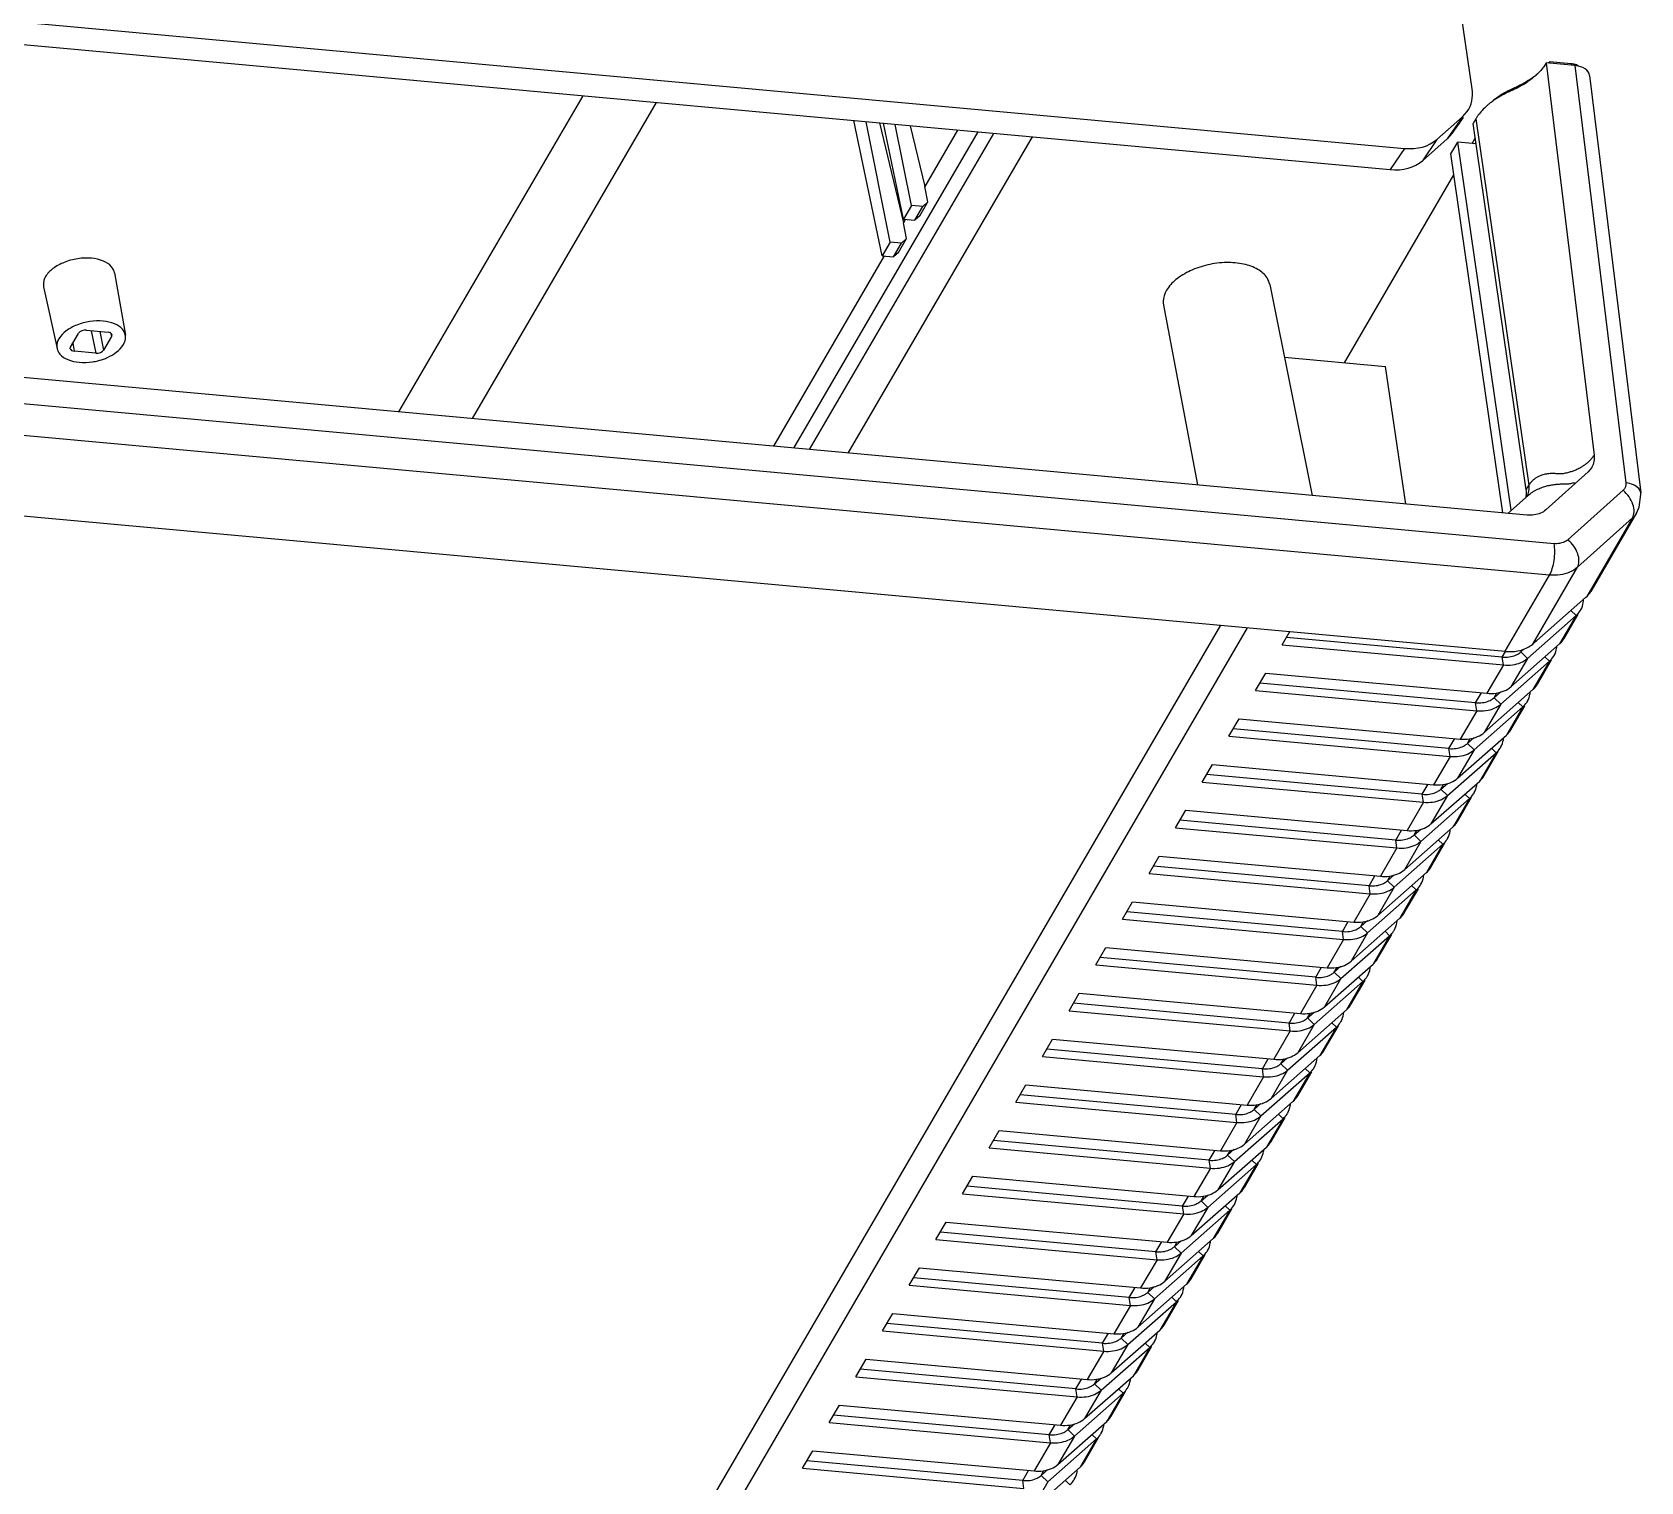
# Model space of a CAD drawing. Header units: millimetres. Extents: x 10368 to 13229, y -13270 to -11269.
# Drawn here: x 12845 to 12949, y -12799.6 to -12705.9 of the extents above; entities that cross this region are included whole.
import ezdxf

# ---------------------------------------------------------------- set-up
doc = ezdxf.new("R2010")
doc.units = ezdxf.units.MM

# ---------------------------------------------------------------- blocks, each defined once
blk = doc.blocks.new('u59')
at = {"color": 7, "linetype": 'Continuous'}
for p, q in [((-277.953, 620.019), (-359.397, 480.206)), ((-276.489, 619.38), (-357.654, 480.047)), ((-345.414, 537.235), (-348.563, 534.463)), ((-346.48, 535.405), (-345.414, 537.235)), ((-347.907, 535.59), (-347.608, 535.304)), ((-330.63, 534.524), (-344.929, 535.832)), ((-344.929, 535.832), (-344.853, 535.319)), ((-346.48, 535.405), (-349.63, 532.633)), ((-346.651, 532.875), (-345.585, 534.705)), ((-346.48, 535.405), (-346.046, 534.991)), ((-346.046, 534.991), (-346.479, 534.611)), ((-346.046, 534.991), (-346.228, 534.68)), ((-331.286, 533.398), (-345.585, 534.705)), ((-344.853, 535.319), (-345.23, 534.673)), ((-344.853, 535.319), (-330.909, 534.045)), ((-347.136, 534.278), (-350.286, 531.506)), ((-348.852, 534.113), (-349.763, 532.55)), ((-349.63, 532.633), (-348.563, 534.463)), ((-348.203, 532.448), (-347.136, 534.278)), ((-330.63, 534.524), (-331.286, 533.398)), ((-348.203, 532.448), (-351.352, 529.676)), ((-349.63, 532.633), (-349.33, 532.347)), ((-348.203, 532.448), (-347.769, 532.034)), ((-332.352, 531.568), (-346.651, 532.875)), ((-346.651, 532.875), (-346.575, 532.363)), ((-351.352, 529.676), (-350.286, 531.506)), ((-348.373, 529.918), (-347.307, 531.748)), ((-347.769, 532.034), (-348.201, 531.654)), ((-347.769, 532.034), (-347.95, 531.723)), ((-333.008, 530.441), (-347.307, 531.748)), ((-346.575, 532.363), (-346.952, 531.716)), ((-346.575, 532.363), (-332.632, 531.088)), ((-332.352, 531.568), (-333.008, 530.441)), ((-348.859, 531.322), (-352.008, 528.55)), ((-350.574, 531.157), (-351.485, 529.593)), ((-349.925, 529.491), (-348.859, 531.322)), ((-349.925, 529.491), (-353.074, 526.72)), ((-351.352, 529.676), (-351.053, 529.391)), ((-349.925, 529.491), (-349.491, 529.078)), ((-348.298, 529.406), (-348.674, 528.759)), ((-334.074, 528.611), (-348.373, 529.918)), ((-348.373, 529.918), (-348.298, 529.406)), ((-348.298, 529.406), (-334.354, 528.131)), ((-350.581, 528.365), (-353.73, 525.593)), ((-353.074, 526.72), (-352.008, 528.55)), ((-351.647, 526.535), (-350.581, 528.365)), ((-350.096, 526.962), (-349.03, 528.792)), ((-349.491, 529.078), (-349.924, 528.697)), ((-349.491, 529.078), (-349.673, 528.766)), ((-334.731, 527.484), (-349.03, 528.792)), ((-334.074, 528.611), (-334.731, 527.484)), ((-352.297, 528.2), (-353.208, 526.636)), ((-351.647, 526.535), (-354.797, 523.763)), ((-353.074, 526.72), (-352.775, 526.434)), ((-351.647, 526.535), (-351.214, 526.121)), ((-350.02, 526.449), (-350.397, 525.803)), ((-335.797, 525.654), (-350.096, 526.962)), ((-350.096, 526.962), (-350.02, 526.449)), ((-350.02, 526.449), (-336.076, 525.174)), ((-352.303, 525.408), (-355.453, 522.636)), ((-354.019, 525.243), (-354.93, 523.68)), ((-354.797, 523.763), (-353.73, 525.593)), ((-353.37, 523.578), (-352.303, 525.408)), ((-351.818, 524.005), (-350.752, 525.835)), ((-351.214, 526.121), (-351.646, 525.74)), ((-351.214, 526.121), (-351.395, 525.809)), ((-336.453, 524.528), (-350.752, 525.835)), ((-335.797, 525.654), (-336.453, 524.528)), ((-353.37, 523.578), (-356.519, 520.806)), ((-354.797, 523.763), (-354.497, 523.477)), ((-353.37, 523.578), (-352.936, 523.164)), ((-352.936, 523.164), (-353.368, 522.784)), ((-352.936, 523.164), (-353.117, 522.853)), ((-351.742, 523.493), (-352.119, 522.846)), ((-337.519, 522.698), (-351.818, 524.005)), ((-351.818, 524.005), (-351.742, 523.493)), ((-351.742, 523.493), (-337.799, 522.218)), ((-354.026, 522.452), (-357.175, 519.68)), ((-355.741, 522.287), (-356.652, 520.723)), ((-356.519, 520.806), (-355.453, 522.636)), ((-355.092, 520.621), (-354.026, 522.452)), ((-353.54, 521.048), (-352.474, 522.878)), ((-338.175, 521.571), (-352.474, 522.878)), ((-337.519, 522.698), (-338.175, 521.571)), ((-339.241, 519.741), (-353.54, 521.048)), ((-353.54, 521.048), (-353.465, 520.536)), ((-355.092, 520.621), (-358.241, 517.849)), ((-356.519, 520.806), (-356.22, 520.521)), ((-355.092, 520.621), (-354.658, 520.208)), ((-354.658, 520.208), (-355.091, 519.827)), ((-354.658, 520.208), (-354.84, 519.896)), ((-353.465, 520.536), (-353.841, 519.889)), ((-353.465, 520.536), (-339.521, 519.261)), ((-355.748, 519.495), (-358.897, 516.723)), ((-357.464, 519.33), (-358.375, 517.766)), ((-358.241, 517.849), (-357.175, 519.68)), ((-356.814, 517.665), (-355.748, 519.495)), ((-355.263, 518.091), (-354.197, 519.922)), ((-339.898, 518.614), (-354.197, 519.922)), ((-339.241, 519.741), (-339.898, 518.614)), ((-340.964, 516.784), (-355.263, 518.091)), ((-355.263, 518.091), (-355.187, 517.579)), ((-356.814, 517.665), (-359.964, 514.893)), ((-358.241, 517.849), (-357.942, 517.564)), ((-356.985, 515.135), (-355.919, 516.965)), ((-356.814, 517.665), (-356.381, 517.251)), ((-356.381, 517.251), (-356.813, 516.87)), ((-356.381, 517.251), (-356.562, 516.939)), ((-341.62, 515.658), (-355.919, 516.965)), ((-355.187, 517.579), (-355.564, 516.932)), ((-355.187, 517.579), (-341.243, 516.304)), ((-357.47, 516.538), (-360.62, 513.766)), ((-359.186, 516.373), (-360.097, 514.809)), ((-359.964, 514.893), (-358.897, 516.723)), ((-358.537, 514.708), (-357.47, 516.538)), ((-340.964, 516.784), (-341.62, 515.658)), ((-359.964, 514.893), (-359.664, 514.607)), ((-342.686, 513.827), (-356.985, 515.135)), ((-356.985, 515.135), (-356.909, 514.623)), ((-358.537, 514.708), (-361.686, 511.936)), ((-361.686, 511.936), (-360.62, 513.766)), ((-358.707, 512.178), (-357.641, 514.008)), ((-358.537, 514.708), (-358.103, 514.294)), ((-358.103, 514.294), (-358.535, 513.914)), ((-358.103, 514.294), (-358.284, 513.983)), ((-343.342, 512.701), (-357.641, 514.008)), ((-356.909, 514.623), (-357.286, 513.976)), ((-356.909, 514.623), (-342.966, 513.348)), ((-342.686, 513.827), (-343.342, 512.701)), ((-359.193, 513.582), (-362.342, 510.81)), ((-360.908, 513.417), (-361.819, 511.853)), ((-360.259, 511.751), (-359.193, 513.582)), ((-360.259, 511.751), (-363.408, 508.979)), ((-361.686, 511.936), (-361.387, 511.651)), ((-360.259, 511.751), (-359.825, 511.338)), ((-358.632, 511.666), (-359.008, 511.019)), ((-344.408, 510.871), (-358.707, 512.178)), ((-358.707, 512.178), (-358.632, 511.666)), ((-358.632, 511.666), (-344.688, 510.391)), ((-360.915, 510.625), (-364.064, 507.853)), ((-363.408, 508.979), (-362.342, 510.81)), ((-361.981, 508.795), (-360.915, 510.625)), ((-360.43, 509.221), (-359.364, 511.052)), ((-359.825, 511.338), (-360.258, 510.957)), ((-359.825, 511.338), (-360.007, 511.026)), ((-345.065, 509.744), (-359.364, 511.052)), ((-344.408, 510.871), (-345.065, 509.744)), ((-362.631, 510.46), (-363.542, 508.896)), ((-361.981, 508.795), (-365.131, 506.023)), ((-363.408, 508.979), (-363.109, 508.694)), ((-361.981, 508.795), (-361.548, 508.381)), ((-360.354, 508.709), (-360.731, 508.062)), ((-346.131, 507.914), (-360.43, 509.221)), ((-360.43, 509.221), (-360.354, 508.709)), ((-360.354, 508.709), (-346.41, 507.434)), ((-362.638, 507.668), (-365.787, 504.896)), ((-364.353, 507.503), (-365.264, 505.939)), ((-365.131, 506.023), (-364.064, 507.853)), ((-363.704, 505.838), (-362.638, 507.668)), ((-362.152, 506.265), (-361.086, 508.095)), ((-361.548, 508.381), (-361.98, 508)), ((-361.548, 508.381), (-361.729, 508.069)), ((-346.787, 506.788), (-361.086, 508.095)), ((-346.131, 507.914), (-346.787, 506.788)), ((-363.704, 505.838), (-366.853, 503.066)), ((-365.131, 506.023), (-364.831, 505.737)), ((-363.704, 505.838), (-363.27, 505.424)), ((-363.27, 505.424), (-363.702, 505.044)), ((-363.27, 505.424), (-363.451, 505.113)), ((-362.076, 505.752), (-362.453, 505.106)), ((-347.853, 504.957), (-362.152, 506.265)), ((-362.152, 506.265), (-362.076, 505.752)), ((-362.076, 505.752), (-348.133, 504.478)), ((-364.36, 504.711), (-367.509, 501.939)), ((-366.076, 504.546), (-366.986, 502.983)), ((-366.853, 503.066), (-365.787, 504.896)), ((-365.426, 502.881), (-364.36, 504.711)), ((-363.874, 503.308), (-362.808, 505.138)), ((-348.509, 503.831), (-362.808, 505.138)), ((-347.853, 504.957), (-348.509, 503.831)), ((-365.426, 502.881), (-368.575, 500.109)), ((-366.853, 503.066), (-366.554, 502.78)), ((-365.426, 502.881), (-364.992, 502.467)), ((-364.992, 502.467), (-365.425, 502.087)), ((-364.992, 502.467), (-365.174, 502.156)), ((-363.799, 502.796), (-364.176, 502.149)), ((-349.576, 502.001), (-363.874, 503.308)), ((-363.874, 503.308), (-363.799, 502.796)), ((-363.799, 502.796), (-349.855, 501.521)), ((-366.082, 501.755), (-369.231, 498.983)), ((-367.798, 501.59), (-368.709, 500.026)), ((-368.575, 500.109), (-367.509, 501.939)), ((-367.148, 499.925), (-366.082, 501.755)), ((-365.597, 500.351), (-364.531, 502.181)), ((-350.232, 500.874), (-364.531, 502.181)), ((-349.576, 502.001), (-350.232, 500.874)), ((-351.298, 499.044), (-365.597, 500.351)), ((-365.597, 500.351), (-365.521, 499.839)), ((-367.148, 499.925), (-370.298, 497.153)), ((-368.575, 500.109), (-368.276, 499.824)), ((-367.319, 497.395), (-366.253, 499.225)), ((-367.148, 499.925), (-366.715, 499.511)), ((-366.715, 499.511), (-367.147, 499.13)), ((-366.715, 499.511), (-366.896, 499.199)), ((-351.954, 497.917), (-366.253, 499.225)), ((-365.521, 499.839), (-365.898, 499.192)), ((-365.521, 499.839), (-351.577, 498.564)), ((-367.805, 498.798), (-370.954, 496.026)), ((-369.52, 498.633), (-370.431, 497.069)), ((-370.298, 497.153), (-369.231, 498.983)), ((-368.871, 496.968), (-367.805, 498.798)), ((-351.298, 499.044), (-351.954, 497.917)), ((-370.298, 497.153), (-369.998, 496.867)), ((-353.02, 496.087), (-367.319, 497.395)), ((-367.319, 497.395), (-367.243, 496.882)), ((-368.871, 496.968), (-372.02, 494.196)), ((-369.042, 494.438), (-367.975, 496.268)), ((-368.871, 496.968), (-368.437, 496.554)), ((-368.437, 496.554), (-368.869, 496.173)), ((-368.437, 496.554), (-368.618, 496.242)), ((-353.676, 494.961), (-367.975, 496.268)), ((-367.243, 496.882), (-367.62, 496.236)), ((-367.243, 496.882), (-353.3, 495.607)), ((-353.02, 496.087), (-353.676, 494.961)), ((-369.527, 495.841), (-372.676, 493.069)), ((-371.243, 495.676), (-372.153, 494.113)), ((-372.02, 494.196), (-370.954, 496.026)), ((-370.593, 494.011), (-369.527, 495.841)), ((-370.593, 494.011), (-373.742, 491.239)), ((-372.02, 494.196), (-371.721, 493.91)), ((-370.593, 494.011), (-370.159, 493.597)), ((-354.743, 493.131), (-369.042, 494.438)), ((-369.042, 494.438), (-368.966, 493.926)), ((-373.742, 491.239), (-372.676, 493.069)), ((-370.764, 491.481), (-369.698, 493.311)), ((-370.159, 493.597), (-370.592, 493.217)), ((-370.159, 493.597), (-370.341, 493.286)), ((-355.399, 492.004), (-369.698, 493.311)), ((-368.966, 493.926), (-369.343, 493.279)), ((-368.966, 493.926), (-355.022, 492.651)), ((-354.743, 493.131), (-355.399, 492.004)), ((-371.249, 492.885), (-374.398, 490.113)), ((-372.965, 492.72), (-373.876, 491.156)), ((-372.315, 491.054), (-371.249, 492.885)), ((-372.315, 491.054), (-375.465, 488.282)), ((-373.742, 491.239), (-373.443, 490.954)), ((-372.315, 491.054), (-371.882, 490.641)), ((-370.688, 490.969), (-371.065, 490.322)), ((-356.465, 490.174), (-370.764, 491.481)), ((-370.764, 491.481), (-370.688, 490.969)), ((-370.688, 490.969), (-356.744, 489.694)), ((-372.972, 489.928), (-376.121, 487.156)), ((-375.465, 488.282), (-374.398, 490.113)), ((-374.038, 488.098), (-372.972, 489.928)), ((-372.486, 488.524), (-371.42, 490.355)), ((-371.882, 490.641), (-372.314, 490.26)), ((-371.882, 490.641), (-372.063, 490.329)), ((-357.121, 489.047), (-371.42, 490.355)), ((-356.465, 490.174), (-357.121, 489.047)), ((-374.687, 489.763), (-375.598, 488.199)), ((-374.038, 488.098), (-377.187, 485.326)), ((-375.465, 488.282), (-375.165, 487.997)), ((-374.038, 488.098), (-373.604, 487.684)), ((-372.41, 488.012), (-372.787, 487.365)), ((-358.187, 487.217), (-372.486, 488.524)), ((-372.486, 488.524), (-372.41, 488.012)), ((-372.41, 488.012), (-358.467, 486.737)), ((-374.694, 486.971), (-377.843, 484.199)), ((-376.41, 486.806), (-377.321, 485.242)), ((-377.187, 485.326), (-376.121, 487.156)), ((-375.76, 485.141), (-374.694, 486.971)), ((-374.209, 485.568), (-373.142, 487.398)), ((-373.604, 487.684), (-374.036, 487.303)), ((-373.604, 487.684), (-373.785, 487.372)), ((-358.843, 486.091), (-373.142, 487.398)), ((-358.187, 487.217), (-358.843, 486.091)), ((-375.76, 485.141), (-378.909, 482.369)), ((-377.187, 485.326), (-376.888, 485.04)), ((-375.76, 485.141), (-375.326, 484.727)), ((-375.326, 484.727), (-375.759, 484.347)), ((-375.326, 484.727), (-375.508, 484.416)), ((-374.133, 485.056), (-374.51, 484.409)), ((-359.91, 484.26), (-374.209, 485.568)), ((-374.209, 485.568), (-374.133, 485.056)), ((-374.133, 485.056), (-360.189, 483.781)), ((-376.416, 484.015), (-379.566, 481.243)), ((-378.132, 483.85), (-379.043, 482.286)), ((-378.909, 482.369), (-377.843, 484.199)), ((-377.482, 482.184), (-376.416, 484.015)), ((-375.931, 482.611), (-374.865, 484.441)), ((-360.566, 483.134), (-374.865, 484.441)), ((-359.91, 484.26), (-360.566, 483.134)), ((-361.632, 481.304), (-375.931, 482.611)), ((-375.931, 482.611), (-375.855, 482.099)), ((-377.482, 482.184), (-380.632, 479.412)), ((-376.046, 481.728), (-378.915, 476.802)), ((-378.909, 482.369), (-378.61, 482.084)), ((-377.482, 482.184), (-377.049, 481.771)), ((-377.049, 481.771), (-377.274, 481.572)), ((-377.049, 481.771), (-377.131, 481.63)), ((-375.855, 482.099), (-376.065, 481.739)), ((-123.833, 458.669), (-376.046, 481.728)), ((-375.855, 482.099), (-361.911, 480.824)), ((-378.092, 481.023), (-381.241, 478.251)), ((-379.854, 480.893), (-380.765, 479.329)), ((-377.824, 481.257), (-380.712, 476.299)), ((-380.632, 479.412), (-379.566, 481.243)), ((-378.01, 481.095), (-378.092, 481.023)), ((-361.632, 481.304), (-362.126, 480.456)), ((-380.632, 479.412), (-380.291, 479.087)), ((-384.544, 472.782), (-381.588, 477.856)), ((-384.275, 473.109), (-381.321, 478.18)), ((-381.241, 478.251), (-381.321, 478.18)), ((-384.275, 473.109), (-380.712, 476.299)), ((-378.915, 476.802), (-126.702, 453.743)), ((-383.672, 471.318), (-380.109, 474.509)), ((-126.994, 451.706), (-379.207, 474.766)), ((-384.54, 472.788), (-384.712, 472.412)), ((-381.415, 470.124), (-378.671, 472.581)), ((-377.556, 471.627), (-376.215, 472.809)), ((-377.468, 472.924), (-128.15, 450.129)), ((-376.438, 472.612), (-372.983, 448.812)), ((-375.903, 472.781), (-372.535, 449.581)), ((-369.617, 472.206), (-368.301, 463.316)), ((-381.502, 444.504), (-384.804, 471.487)), ((-377.407, 471.284), (-377.58, 470.988)), ((-377.407, 471.284), (-373.971, 447.615)), ((-360.827, 458.015), (-363.576, 471.654)), ((-380.542, 443.869), (-383.842, 470.836)), ((-381.625, 469.875), (-381.415, 470.124)), ((-374.143, 447.319), (-377.58, 470.988)), ((-353.957, 459.354), (-356.144, 470.974)), ((-378.691, 443.7), (-381.794, 469.05)), ((-333.581, 468.911), (-345.484, 448.478)), ((-331.082, 468.683), (-342.984, 448.25)), ((-330.065, 468.59), (-341.968, 448.157)), ((-335.903, 456.171), (-328.739, 468.469)), ((-321.166, 446.255), (-309.264, 466.688)), ((-316.409, 445.82), (-304.506, 466.253)), ((-365.653, 463.074), (-372.73, 450.925)), ((-361.776, 462.719), (-368.301, 463.316)), ((-285.955, 461.369), (-285.438, 462.256)), ((-285.192, 461.05), (-285.438, 462.256)), ((-284.93, 462.459), (-283.542, 462.332)), ((-284.634, 461.009), (-284.93, 462.459)), ((-283.309, 462.062), (-283.826, 461.175)), ((-283.456, 461.811), (-283.542, 462.332)), ((-283.286, 462.169), (-283.309, 462.062)), ((-281.56, 458.169), (-282.427, 462.162)), ((-286.148, 457.275), (-286.844, 461.301)), ((-285.977, 461.255), (-285.955, 461.369)), ((-285.911, 461.175), (-285.955, 461.369)), ((-284.334, 460.972), (-285.723, 461.099)), ((-336.819, 455.942), (-337.338, 455.051)), ((-336.509, 456.227), (-337.026, 455.34)), ((-336.819, 455.942), (-336.509, 456.227)), ((-335.769, 456.159), (-336.509, 456.227)), ((-336.285, 455.272), (-335.769, 456.159)), ((-335.769, 456.159), (-333.935, 447.423)), ((-337.026, 455.34), (-337.338, 455.051)), ((-337.338, 455.051), (-337.143, 454.042)), ((-337.026, 455.34), (-336.285, 455.272)), ((-336.285, 455.272), (-334.732, 447.495)), ((-338.197, 453.577), (-338.716, 452.686)), ((-337.887, 453.861), (-338.404, 452.974)), ((-338.197, 453.577), (-337.887, 453.861)), ((-337.147, 453.794), (-337.887, 453.861)), ((-337.663, 452.907), (-337.147, 453.794)), ((-337.281, 453.806), (-337.143, 454.042)), ((-337.147, 453.794), (-335.846, 447.597)), ((-335.598, 447.575), (-337.143, 454.042)), ((-338.404, 452.974), (-338.716, 452.686)), ((-338.716, 452.686), (-338.521, 451.677)), ((-338.404, 452.974), (-337.663, 452.907)), ((-337.663, 452.907), (-336.617, 447.668)), ((-340.642, 448.036), (-338.521, 451.677)), ((-337.584, 447.756), (-338.521, 451.677)), ((-369.534, 449.223), (-368.604, 450.592)), ((-120.978, 427.952), (-368.604, 450.592)), ((-372.535, 449.581), (-372.983, 448.812)), ((-370.69, 450.019), (-372.297, 448.604)), ((-371.62, 448.65), (-370.69, 450.019)), ((-374.161, 448.92), (-372.983, 448.812)), ((-373.912, 448.897), (-374.104, 448.567)), ((-373.332, 447.215), (-372.604, 448.261)), ((-371.62, 448.65), (-373.286, 447.183)), ((-373.286, 447.183), (-372.297, 448.604)), ((-372.605, 448.259), (-372.297, 448.604)), ((-121.811, 426.575), (-369.534, 449.223)), ((-374.143, 447.319), (-373.971, 447.615)), ((-373.286, 447.183), (-373.595, 446.838)), ((-373.911, 445.372), (-370.335, 420.745)), ((-380.542, 443.869), (-378.691, 443.7)), ((-380.319, 443.753), (-380.341, 443.851)), ((-380.319, 443.753), (-378.91, 443.624)), ((-378.916, 443.662), (-378.926, 443.722)), ((-378.91, 443.624), (-378.916, 443.662))]:
    blk.add_line(p, q, dxfattribs=at)
blk.add_lwpolyline([(-384.712, 472.412), (-384.815, 471.596), (-384.804, 471.488)], dxfattribs=at)
for centre, radius, start, end in [((-346.961, 534.514), 1.432, 131.33148, 147.09618), ((-346.855, 534.504), 1.535, 170.62703, 175.11904), ((-347.01, 534.547), 1.374, 147.16522, 149.7243), ((-347.654, 533.414), 1.387, 144.23487, 149.7112), ((-347.614, 533.384), 1.437, 131.3482, 144.21601), ((-348.684, 531.558), 1.432, 131.33148, 147.09618), ((-349.336, 530.427), 1.437, 131.3482, 144.21601), ((-348.577, 531.547), 1.535, 170.62703, 175.11904), ((-348.732, 531.591), 1.374, 147.16522, 149.7243), ((-349.377, 530.457), 1.387, 144.23487, 149.7112), ((-350.454, 528.634), 1.374, 147.16522, 149.7243), ((-350.406, 528.601), 1.432, 131.33148, 147.09618), ((-351.099, 527.501), 1.387, 144.23487, 149.7112), ((-351.058, 527.471), 1.437, 131.3482, 144.21601), ((-350.3, 528.591), 1.535, 170.62703, 175.11904), ((-352.177, 525.677), 1.374, 147.16522, 149.7243), ((-352.128, 525.644), 1.432, 131.33148, 147.09618), ((-352.821, 524.544), 1.387, 144.23487, 149.7112), ((-352.781, 524.514), 1.437, 131.3482, 144.21601), ((-352.022, 525.634), 1.535, 170.62703, 175.11904), ((-353.899, 522.721), 1.374, 147.16522, 149.7243), ((-353.851, 522.687), 1.432, 131.33148, 147.09618), ((-354.544, 521.587), 1.387, 144.23487, 149.7112), ((-354.503, 521.557), 1.437, 131.3482, 144.21601), ((-353.744, 522.677), 1.535, 170.62703, 175.11904), ((-355.467, 519.721), 1.535, 170.62703, 175.11904), ((-355.621, 519.764), 1.374, 147.16522, 149.7243), ((-355.573, 519.731), 1.432, 131.33148, 147.09618), ((-356.266, 518.63), 1.387, 144.23487, 149.7112), ((-356.225, 518.601), 1.437, 131.3482, 144.21601), ((-357.189, 516.764), 1.535, 170.62703, 175.11904), ((-357.344, 516.807), 1.374, 147.16522, 149.7243), ((-357.295, 516.774), 1.432, 131.33148, 147.09618), ((-357.989, 515.674), 1.387, 144.23487, 149.7112), ((-357.948, 515.644), 1.437, 131.3482, 144.21601), ((-359.018, 513.817), 1.432, 131.33148, 147.09618), ((-359.67, 512.687), 1.437, 131.3482, 144.21601), ((-358.911, 513.807), 1.535, 170.62703, 175.11904), ((-359.066, 513.851), 1.374, 147.16522, 149.7243), ((-359.711, 512.717), 1.387, 144.23487, 149.7112), ((-360.74, 510.861), 1.432, 131.33148, 147.09618), ((-361.392, 509.73), 1.437, 131.3482, 144.21601), ((-360.634, 510.851), 1.535, 170.62703, 175.11904), ((-360.788, 510.894), 1.374, 147.16522, 149.7243), ((-361.433, 509.76), 1.387, 144.23487, 149.7112), ((-362.511, 507.937), 1.374, 147.16522, 149.7243), ((-362.462, 507.904), 1.432, 131.33148, 147.09618), ((-363.156, 506.804), 1.387, 144.23487, 149.7112), ((-363.115, 506.774), 1.437, 131.3482, 144.21601), ((-362.356, 507.894), 1.535, 170.62703, 175.11904), ((-364.233, 504.98), 1.374, 147.16522, 149.7243), ((-364.185, 504.947), 1.432, 131.33148, 147.09618), ((-364.878, 503.847), 1.387, 144.23487, 149.7112), ((-364.837, 503.817), 1.437, 131.3482, 144.21601), ((-364.078, 504.937), 1.535, 170.62703, 175.11904), ((-365.955, 502.024), 1.374, 147.16522, 149.7243), ((-365.907, 501.991), 1.432, 131.33148, 147.09618), ((-366.6, 500.89), 1.387, 144.23487, 149.7112), ((-366.559, 500.86), 1.437, 131.3482, 144.21601), ((-365.801, 501.98), 1.535, 170.62703, 175.11904), ((-367.523, 499.024), 1.535, 170.62703, 175.11904), ((-367.678, 499.067), 1.374, 147.16522, 149.7243), ((-367.629, 499.034), 1.432, 131.33148, 147.09618), ((-368.323, 497.934), 1.387, 144.23487, 149.7112), ((-368.282, 497.904), 1.437, 131.3482, 144.21601), ((-369.352, 496.077), 1.432, 131.33148, 147.09618), ((-369.246, 496.067), 1.535, 170.62703, 175.11904), ((-369.4, 496.11), 1.374, 147.16522, 149.7243), ((-370.045, 494.977), 1.387, 144.23487, 149.7112), ((-370.004, 494.947), 1.437, 131.3482, 144.21601), ((-371.074, 493.12), 1.432, 131.33148, 147.09618), ((-371.727, 491.99), 1.437, 131.3482, 144.21601), ((-370.968, 493.11), 1.535, 170.62703, 175.11904), ((-371.122, 493.154), 1.374, 147.16522, 149.7243), ((-371.767, 492.02), 1.387, 144.23487, 149.7112), ((-372.845, 490.197), 1.374, 147.16522, 149.7243), ((-372.796, 490.164), 1.432, 131.33148, 147.09618), ((-373.49, 489.063), 1.387, 144.23487, 149.7112), ((-373.449, 489.034), 1.437, 131.3482, 144.21601), ((-372.69, 490.154), 1.535, 170.62703, 175.11904), ((-374.567, 487.24), 1.374, 147.16522, 149.7243), ((-374.519, 487.207), 1.432, 131.33148, 147.09618), ((-375.212, 486.107), 1.387, 144.23487, 149.7112), ((-375.171, 486.077), 1.437, 131.3482, 144.21601), ((-374.413, 487.197), 1.535, 170.62703, 175.11904), ((-376.289, 484.284), 1.374, 147.16522, 149.7243), ((-376.241, 484.25), 1.432, 131.33148, 147.09618), ((-376.934, 483.15), 1.387, 144.23487, 149.7112), ((-376.894, 483.12), 1.437, 131.3482, 144.21601), ((-376.135, 484.24), 1.535, 170.62703, 175.11904), ((-377.857, 481.284), 1.535, 170.62703, 175.11904), ((-378.012, 481.327), 1.374, 147.16522, 149.7243), ((-377.964, 481.294), 1.432, 131.33148, 147.09618), ((-376.174, 480.725), 1.366, 113.45493, 116.50643), ((-378.657, 480.193), 1.387, 144.23487, 149.7112), ((-378.616, 480.163), 1.437, 131.3482, 144.21601), ((-328.909, 425.146), 74.439, 131.07969, 131.27004), ((-379.686, 478.337), 1.432, 131.33148, 147.09618), ((-379.552, 478.323), 1.563, 170.66286, 177.91329), ((-379.734, 478.37), 1.374, 147.16522, 149.7243), ((-380.464, 477.199), 1.302, 140.7981, 149.68945), ((-380.432, 477.174), 1.342, 131.43585, 140.82223), ((-376.411, 471.19), 1.182, 170.63013, 175.34648), ((-376.256, 471.488), 1.166, 170.61302, 173.16162), ((-376.285, 471.493), 1.136, 164.29302, 170.61697), ((-378.742, 471.666), 1.346, 320.44854, 329.76291), ((-376.557, 448.727), 2.794, 326.03219, 329.748), ((-378.4, 450.565), 5.414, 304.65774, 307.17684), ((-376.814, 448.9), 3.104, 322.24384, 326.02595), ((-375.182, 441.378), 4.224, 131.73498, 135.66545), ((-375.967, 441.444), 3.662, 141.66087, 143.46278), ((-376.345, 442.332), 2.716, 147.74147, 149.75398)]:
    blk.add_arc(centre, radius, start, end, dxfattribs=at)
for centre, major_axis, ratio, start_param, end_param in [((-375.487, 479.478), (2.68, -1.354), 0.677403, 8.3824883, 8.6060635), ((-285.068, 462.222), (0.393, 0.076), 0.5766951, 1.1029844, 2.6734761), ((-283.68, 462.095), (0.393, 0.077), 0.5764122, -0.0133695, 1.1023195), ((-285.585, 461.336), (0.393, 0.077), 0.5764122, -3.1233093, -2.0392732), ((-284.196, 461.209), (0.393, 0.076), 0.5766951, -2.0386082, -0.4681165), ((-368.053, 447.781), (3.023, -1.771), 0.72877, 2.1427344, 2.9052157), ((-368.983, 446.412), (3.023, -1.771), 0.72877, 2.1427344, 2.9052157), ((-370.645, 444.95), (3.03, -1.762), 0.7280367, 3.0829345, 3.6656053), ((-380.022, 444.757), (1.475, 0.289), 0.5756702, 3.0996166, 4.2421707)]:
    blk.add_ellipse(centre, major_axis=major_axis, ratio=ratio, start_param=start_param, end_param=end_param, dxfattribs=at)
for points, start_tangent, end_tangent in [([(-348.196, 535.24), (-348.211, 535.213), (-348.369, 534.754)], (-0.5041033, -0.8636434), (-0.1632342, -0.9865873)), ([(-346.706, 534.548), (-347.136, 534.278)], (-0.9173271, -0.3981345), (-0.7506429, -0.6607081)), ([(-346.178, 534.693), (-346.706, 534.548)], (-0.9903558, -0.1385472), (-0.9173271, -0.3981345)), ([(-345.585, 534.705), (-346.178, 534.693)], (-0.9958465, 0.0910484), (-0.9903558, -0.1385472)), ([(-345.851, 535.131), (-346.046, 534.991)], (-0.8666525, -0.4989123), (-0.7506429, -0.6607081)), ([(-344.853, 535.319), (-345.309, 535.31), (-345.716, 535.199), (-345.851, 535.131)], (-0.9958465, 0.0910484), (-0.8666525, -0.4989123)), ([(-346.651, 532.875), (-347.244, 532.863), (-347.772, 532.718), (-348.203, 532.448)], (-0.9958465, 0.0910484), (-0.7506429, -0.6607081)), ([(-349.918, 532.283), (-349.933, 532.256), (-350.092, 531.797)], (-0.5041033, -0.8636434), (-0.1632342, -0.9865873)), ([(-348.429, 531.591), (-348.859, 531.322)], (-0.9173271, -0.3981345), (-0.7506429, -0.6607081)), ([(-347.9, 531.737), (-348.429, 531.591)], (-0.9903558, -0.1385472), (-0.9173271, -0.3981345)), ([(-347.307, 531.748), (-347.9, 531.737)], (-0.9958465, 0.0910484), (-0.9903558, -0.1385472)), ([(-347.573, 532.174), (-347.769, 532.034)], (-0.8666525, -0.4989123), (-0.7506429, -0.6607081)), ([(-346.575, 532.363), (-347.031, 532.354), (-347.438, 532.242), (-347.573, 532.174)], (-0.9958465, 0.0910484), (-0.8666525, -0.4989123)), ([(-351.641, 529.327), (-351.656, 529.3), (-351.814, 528.841)], (-0.5041033, -0.8636434), (-0.1632342, -0.9865873)), ([(-348.373, 529.918), (-348.966, 529.906), (-349.495, 529.761), (-349.925, 529.491)], (-0.9958465, 0.0910484), (-0.7506429, -0.6607081)), ([(-348.298, 529.406), (-348.754, 529.397), (-349.16, 529.285), (-349.296, 529.217)], (-0.9958465, 0.0910484), (-0.8666525, -0.4989123)), ([(-350.151, 528.635), (-350.581, 528.365)], (-0.9173271, -0.3981345), (-0.7506429, -0.6607081)), ([(-349.623, 528.78), (-350.151, 528.635)], (-0.9903558, -0.1385472), (-0.9173271, -0.3981345)), ([(-349.03, 528.792), (-349.623, 528.78)], (-0.9958465, 0.0910484), (-0.9903558, -0.1385472)), ([(-349.296, 529.217), (-349.491, 529.078)], (-0.8666525, -0.4989123), (-0.7506429, -0.6607081)), ([(-353.363, 526.37), (-353.378, 526.343), (-353.536, 525.884)], (-0.5041033, -0.8636434), (-0.1632342, -0.9865873)), ([(-350.096, 526.962), (-350.689, 526.95), (-351.217, 526.804), (-351.647, 526.535)], (-0.9958465, 0.0910484), (-0.7506429, -0.6607081)), ([(-351.018, 526.26), (-351.214, 526.121)], (-0.8666525, -0.4989123), (-0.7506429, -0.6607081)), ([(-350.02, 526.449), (-350.476, 526.44), (-350.883, 526.328), (-351.018, 526.26)], (-0.9958465, 0.0910484), (-0.8666525, -0.4989123)), ([(-351.873, 525.678), (-352.303, 525.408)], (-0.9173271, -0.3981345), (-0.7506429, -0.6607081)), ([(-351.345, 525.823), (-351.873, 525.678)], (-0.9903558, -0.1385472), (-0.9173271, -0.3981345)), ([(-350.752, 525.835), (-351.345, 525.823)], (-0.9958465, 0.0910484), (-0.9903558, -0.1385472)), ([(-355.085, 523.413), (-355.1, 523.386), (-355.259, 522.927)], (-0.5041033, -0.8636434), (-0.1632342, -0.9865873)), ([(-351.818, 524.005), (-352.411, 523.993), (-352.94, 523.848), (-353.37, 523.578)], (-0.9958465, 0.0910484), (-0.7506429, -0.6607081)), ([(-352.74, 523.304), (-352.936, 523.164)], (-0.8666525, -0.4989123), (-0.7506429, -0.6607081)), ([(-351.742, 523.493), (-352.198, 523.484), (-352.605, 523.372), (-352.74, 523.304)], (-0.9958465, 0.0910484), (-0.8666525, -0.4989123)), ([(-353.596, 522.721), (-354.026, 522.452)], (-0.9173271, -0.3981345), (-0.7506429, -0.6607081)), ([(-353.067, 522.867), (-353.596, 522.721)], (-0.9903558, -0.1385472), (-0.9173271, -0.3981345)), ([(-352.474, 522.878), (-353.067, 522.867)], (-0.9958465, 0.0910484), (-0.9903558, -0.1385472)), ([(-353.54, 521.048), (-354.133, 521.036), (-354.662, 520.891), (-355.092, 520.621)], (-0.9958465, 0.0910484), (-0.7506429, -0.6607081)), ([(-356.808, 520.456), (-356.823, 520.43), (-356.981, 519.971)], (-0.5041033, -0.8636434), (-0.1632342, -0.9865873)), ([(-354.463, 520.347), (-354.658, 520.208)], (-0.8666525, -0.4989123), (-0.7506429, -0.6607081)), ([(-353.465, 520.536), (-353.921, 520.527), (-354.327, 520.415), (-354.463, 520.347)], (-0.9958465, 0.0910484), (-0.8666525, -0.4989123)), ([(-355.318, 519.764), (-355.748, 519.495)], (-0.9173271, -0.3981345), (-0.7506429, -0.6607081)), ([(-354.79, 519.91), (-355.318, 519.764)], (-0.9903558, -0.1385472), (-0.9173271, -0.3981345)), ([(-354.197, 519.922), (-354.79, 519.91)], (-0.9958465, 0.0910484), (-0.9903558, -0.1385472)), ([(-355.263, 518.091), (-355.856, 518.08), (-356.384, 517.934), (-356.814, 517.665)], (-0.9958465, 0.0910484), (-0.7506429, -0.6607081)), ([(-358.53, 517.5), (-358.545, 517.473), (-358.703, 517.014)], (-0.5041033, -0.8636434), (-0.1632342, -0.9865873)), ([(-356.512, 516.953), (-357.04, 516.808)], (-0.9903558, -0.1385472), (-0.9173271, -0.3981345)), ([(-355.919, 516.965), (-356.512, 516.953)], (-0.9958465, 0.0910484), (-0.9903558, -0.1385472)), ([(-356.185, 517.39), (-356.381, 517.251)], (-0.8666525, -0.4989123), (-0.7506429, -0.6607081)), ([(-355.187, 517.579), (-355.643, 517.57), (-356.05, 517.458), (-356.185, 517.39)], (-0.9958465, 0.0910484), (-0.8666525, -0.4989123)), ([(-357.04, 516.808), (-357.47, 516.538)], (-0.9173271, -0.3981345), (-0.7506429, -0.6607081)), ([(-356.985, 515.135), (-357.578, 515.123), (-358.107, 514.978), (-358.537, 514.708)], (-0.9958465, 0.0910484), (-0.7506429, -0.6607081)), ([(-360.252, 514.543), (-360.267, 514.516), (-360.426, 514.057)], (-0.5041033, -0.8636434), (-0.1632342, -0.9865873)), ([(-358.763, 513.851), (-359.193, 513.582)], (-0.9173271, -0.3981345), (-0.7506429, -0.6607081)), ([(-358.234, 513.996), (-358.763, 513.851)], (-0.9903558, -0.1385472), (-0.9173271, -0.3981345)), ([(-357.641, 514.008), (-358.234, 513.996)], (-0.9958465, 0.0910484), (-0.9903558, -0.1385472)), ([(-357.907, 514.434), (-358.103, 514.294)], (-0.8666525, -0.4989123), (-0.7506429, -0.6607081)), ([(-356.909, 514.623), (-357.365, 514.613), (-357.772, 514.502), (-357.907, 514.434)], (-0.9958465, 0.0910484), (-0.8666525, -0.4989123)), ([(-358.707, 512.178), (-359.3, 512.166), (-359.829, 512.021), (-360.259, 511.751)], (-0.9958465, 0.0910484), (-0.7506429, -0.6607081)), ([(-358.632, 511.666), (-359.088, 511.657), (-359.494, 511.545), (-359.63, 511.477)], (-0.9958465, 0.0910484), (-0.8666525, -0.4989123)), ([(-361.975, 511.586), (-361.99, 511.56), (-362.148, 511.101)], (-0.5041033, -0.8636434), (-0.1632342, -0.9865873)), ([(-360.485, 510.894), (-360.915, 510.625)], (-0.9173271, -0.3981345), (-0.7506429, -0.6607081)), ([(-359.957, 511.04), (-360.485, 510.894)], (-0.9903558, -0.1385472), (-0.9173271, -0.3981345)), ([(-359.364, 511.052), (-359.957, 511.04)], (-0.9958465, 0.0910484), (-0.9903558, -0.1385472)), ([(-359.63, 511.477), (-359.825, 511.338)], (-0.8666525, -0.4989123), (-0.7506429, -0.6607081)), ([(-363.697, 508.63), (-363.712, 508.603), (-363.87, 508.144)], (-0.5041033, -0.8636434), (-0.1632342, -0.9865873)), ([(-360.43, 509.221), (-361.023, 509.21), (-361.551, 509.064), (-361.981, 508.795)], (-0.9958465, 0.0910484), (-0.7506429, -0.6607081)), ([(-360.354, 508.709), (-360.81, 508.7), (-361.217, 508.588), (-361.352, 508.52)], (-0.9958465, 0.0910484), (-0.8666525, -0.4989123)), ([(-362.207, 507.938), (-362.638, 507.668)], (-0.9173271, -0.3981345), (-0.7506429, -0.6607081)), ([(-361.679, 508.083), (-362.207, 507.938)], (-0.9903558, -0.1385472), (-0.9173271, -0.3981345)), ([(-361.086, 508.095), (-361.679, 508.083)], (-0.9958465, 0.0910484), (-0.9903558, -0.1385472)), ([(-361.352, 508.52), (-361.548, 508.381)], (-0.8666525, -0.4989123), (-0.7506429, -0.6607081)), ([(-365.419, 505.673), (-365.434, 505.646), (-365.593, 505.187)], (-0.5041033, -0.8636434), (-0.1632342, -0.9865873)), ([(-362.152, 506.265), (-362.745, 506.253), (-363.274, 506.107), (-363.704, 505.838)], (-0.9958465, 0.0910484), (-0.7506429, -0.6607081)), ([(-363.074, 505.564), (-363.27, 505.424)], (-0.8666525, -0.4989123), (-0.7506429, -0.6607081)), ([(-362.076, 505.752), (-362.533, 505.743), (-362.939, 505.632), (-363.074, 505.564)], (-0.9958465, 0.0910484), (-0.8666525, -0.4989123)), ([(-363.93, 504.981), (-364.36, 504.711)], (-0.9173271, -0.3981345), (-0.7506429, -0.6607081)), ([(-363.401, 505.126), (-363.93, 504.981)], (-0.9903558, -0.1385472), (-0.9173271, -0.3981345)), ([(-362.808, 505.138), (-363.401, 505.126)], (-0.9958465, 0.0910484), (-0.9903558, -0.1385472)), ([(-367.142, 502.716), (-367.157, 502.689), (-367.315, 502.23)], (-0.5041033, -0.8636434), (-0.1632342, -0.9865873)), ([(-363.874, 503.308), (-364.467, 503.296), (-364.996, 503.151), (-365.426, 502.881)], (-0.9958465, 0.0910484), (-0.7506429, -0.6607081)), ([(-364.797, 502.607), (-364.992, 502.467)], (-0.8666525, -0.4989123), (-0.7506429, -0.6607081)), ([(-363.799, 502.796), (-364.255, 502.787), (-364.661, 502.675), (-364.797, 502.607)], (-0.9958465, 0.0910484), (-0.8666525, -0.4989123)), ([(-365.652, 502.024), (-366.082, 501.755)], (-0.9173271, -0.3981345), (-0.7506429, -0.6607081)), ([(-365.124, 502.17), (-365.652, 502.024)], (-0.9903558, -0.1385472), (-0.9173271, -0.3981345)), ([(-364.531, 502.181), (-365.124, 502.17)], (-0.9958465, 0.0910484), (-0.9903558, -0.1385472)), ([(-365.597, 500.351), (-366.19, 500.339), (-366.718, 500.194), (-367.148, 499.925)], (-0.9958465, 0.0910484), (-0.7506429, -0.6607081)), ([(-368.864, 499.76), (-368.879, 499.733), (-369.037, 499.274)], (-0.5041033, -0.8636434), (-0.1632342, -0.9865873)), ([(-366.846, 499.213), (-367.374, 499.068)], (-0.9903558, -0.1385472), (-0.9173271, -0.3981345)), ([(-366.253, 499.225), (-366.846, 499.213)], (-0.9958465, 0.0910484), (-0.9903558, -0.1385472)), ([(-366.519, 499.65), (-366.715, 499.511)], (-0.8666525, -0.4989123), (-0.7506429, -0.6607081)), ([(-365.521, 499.839), (-365.977, 499.83), (-366.384, 499.718), (-366.519, 499.65)], (-0.9958465, 0.0910484), (-0.8666525, -0.4989123)), ([(-367.374, 499.068), (-367.805, 498.798)], (-0.9173271, -0.3981345), (-0.7506429, -0.6607081)), ([(-367.319, 497.395), (-367.912, 497.383), (-368.441, 497.237), (-368.871, 496.968)], (-0.9958465, 0.0910484), (-0.7506429, -0.6607081)), ([(-370.586, 496.803), (-370.602, 496.776), (-370.76, 496.317)], (-0.5041033, -0.8636434), (-0.1632342, -0.9865873)), ([(-369.097, 496.111), (-369.527, 495.841)], (-0.9173271, -0.3981345), (-0.7506429, -0.6607081)), ([(-368.568, 496.256), (-369.097, 496.111)], (-0.9903558, -0.1385472), (-0.9173271, -0.3981345)), ([(-367.975, 496.268), (-368.568, 496.256)], (-0.9958465, 0.0910484), (-0.9903558, -0.1385472)), ([(-368.241, 496.694), (-368.437, 496.554)], (-0.8666525, -0.4989123), (-0.7506429, -0.6607081)), ([(-367.243, 496.882), (-367.7, 496.873), (-368.106, 496.761), (-368.241, 496.694)], (-0.9958465, 0.0910484), (-0.8666525, -0.4989123)), ([(-369.042, 494.438), (-369.634, 494.426), (-370.163, 494.281), (-370.593, 494.011)], (-0.9958465, 0.0910484), (-0.7506429, -0.6607081)), ([(-372.309, 493.846), (-372.324, 493.819), (-372.482, 493.36)], (-0.5041033, -0.8636434), (-0.1632342, -0.9865873)), ([(-370.819, 493.154), (-371.249, 492.885)], (-0.9173271, -0.3981345), (-0.7506429, -0.6607081)), ([(-370.291, 493.3), (-370.819, 493.154)], (-0.9903558, -0.1385472), (-0.9173271, -0.3981345)), ([(-369.698, 493.311), (-370.291, 493.3)], (-0.9958465, 0.0910484), (-0.9903558, -0.1385472)), ([(-369.964, 493.737), (-370.159, 493.597)], (-0.8666525, -0.4989123), (-0.7506429, -0.6607081)), ([(-368.966, 493.926), (-369.422, 493.917), (-369.828, 493.805), (-369.964, 493.737)], (-0.9958465, 0.0910484), (-0.8666525, -0.4989123)), ([(-374.031, 490.889), (-374.046, 490.863), (-374.204, 490.404)], (-0.5041033, -0.8636434), (-0.1632342, -0.9865873)), ([(-370.764, 491.481), (-371.357, 491.469), (-371.885, 491.324), (-372.315, 491.054)], (-0.9958465, 0.0910484), (-0.7506429, -0.6607081)), ([(-370.688, 490.969), (-371.144, 490.96), (-371.551, 490.848), (-371.686, 490.78)], (-0.9958465, 0.0910484), (-0.8666525, -0.4989123)), ([(-372.541, 490.198), (-372.972, 489.928)], (-0.9173271, -0.3981345), (-0.7506429, -0.6607081)), ([(-372.013, 490.343), (-372.541, 490.198)], (-0.9903558, -0.1385472), (-0.9173271, -0.3981345)), ([(-371.42, 490.355), (-372.013, 490.343)], (-0.9958465, 0.0910484), (-0.9903558, -0.1385472)), ([(-371.686, 490.78), (-371.882, 490.641)], (-0.8666525, -0.4989123), (-0.7506429, -0.6607081)), ([(-375.753, 487.933), (-375.769, 487.906), (-375.927, 487.447)], (-0.5041033, -0.8636434), (-0.1632342, -0.9865873)), ([(-372.486, 488.524), (-373.079, 488.513), (-373.608, 488.367), (-374.038, 488.098)], (-0.9958465, 0.0910484), (-0.7506429, -0.6607081)), ([(-373.408, 487.823), (-373.604, 487.684)], (-0.8666525, -0.4989123), (-0.7506429, -0.6607081)), ([(-372.41, 488.012), (-372.867, 488.003), (-373.273, 487.891), (-373.408, 487.823)], (-0.9958465, 0.0910484), (-0.8666525, -0.4989123)), ([(-374.264, 487.241), (-374.694, 486.971)], (-0.9173271, -0.3981345), (-0.7506429, -0.6607081)), ([(-373.735, 487.386), (-374.264, 487.241)], (-0.9903558, -0.1385472), (-0.9173271, -0.3981345)), ([(-373.142, 487.398), (-373.735, 487.386)], (-0.9958465, 0.0910484), (-0.9903558, -0.1385472)), ([(-377.476, 484.976), (-377.491, 484.949), (-377.649, 484.49)], (-0.5041033, -0.8636434), (-0.1632342, -0.9865873)), ([(-374.209, 485.568), (-374.801, 485.556), (-375.33, 485.411), (-375.76, 485.141)], (-0.9958465, 0.0910484), (-0.7506429, -0.6607081)), ([(-375.131, 484.867), (-375.326, 484.727)], (-0.8666525, -0.4989123), (-0.7506429, -0.6607081)), ([(-374.133, 485.056), (-374.589, 485.046), (-374.995, 484.935), (-375.131, 484.867)], (-0.9958465, 0.0910484), (-0.8666525, -0.4989123)), ([(-375.986, 484.284), (-376.416, 484.015)], (-0.9173271, -0.3981345), (-0.7506429, -0.6607081)), ([(-375.458, 484.429), (-375.986, 484.284)], (-0.9903558, -0.1385472), (-0.9173271, -0.3981345)), ([(-374.865, 484.441), (-375.458, 484.429)], (-0.9958465, 0.0910484), (-0.9903558, -0.1385472)), ([(-375.931, 482.611), (-376.524, 482.599), (-377.052, 482.454), (-377.482, 482.184)], (-0.9958465, 0.0910484), (-0.7506429, -0.6607081)), ([(-379.198, 482.019), (-379.213, 481.993), (-379.371, 481.534)], (-0.5041033, -0.8636434), (-0.1632342, -0.9865873)), ([(-376.648, 481.729), (-377.093, 481.645), (-377.489, 481.486)], (-0.9952991, -0.0968489), (-0.8833503, -0.4687134)), ([(-376.784, 481.947), (-377.049, 481.771)], (-0.894828, -0.446411), (-0.7506429, -0.6607081)), ([(-376.311, 482.09), (-376.718, 481.978)], (-0.9903558, -0.1385472), (-0.9173271, -0.3981345)), ([(-375.855, 482.099), (-376.311, 482.09)], (-0.9958465, 0.0910484), (-0.9903558, -0.1385472)), ([(-377.489, 481.486), (-377.824, 481.257)], (-0.8833503, -0.4687134), (-0.7537905, -0.6571148)), ([(-380.92, 479.063), (-380.936, 479.036), (-381.094, 478.577)], (-0.5041033, -0.8636434), (-0.1632342, -0.9865873)), ([(-380.712, 476.299), (-380.814, 475.905), (-380.735, 475.428), (-380.488, 474.939), (-380.109, 474.509)], (-0.4940312, -0.8694442), (0.7495057, -0.6619979)), ([(-380.712, 476.299), (-380.212, 476.616), (-379.6, 476.788), (-378.915, 476.802)], (0.7476599, 0.6640819), (0.995832, -0.0912066)), ([(-378.915, 476.802), (-379.091, 476.385), (-379.208, 475.855), (-379.248, 475.288), (-379.207, 474.766)], (-0.503348, -0.8640838), (0.1682224, -0.9857491)), ([(-380.109, 474.509), (-379.858, 474.67), (-379.55, 474.758), (-379.207, 474.766)], (0.7447195, 0.6673776), (0.9958155, -0.0913866)), ([(-384.54, 472.788), (-384.436, 472.94), (-384.275, 473.109)], (0.508399, 0.8611217), (0.7484961, 0.6631392)), ([(-384.377, 472.714), (-384.298, 472.238)], (-0.0312367, -0.999512), (0.3208311, -0.9471364)), ([(-384.275, 473.109), (-384.377, 472.714)], (-0.494031, -0.8694443), (-0.0312367, -0.999512)), ([(-384.298, 472.238), (-384.051, 471.748), (-383.672, 471.318)], (0.3208311, -0.9471364), (0.7495054, -0.6619982)), ([(-378.671, 472.581), (-378.336, 472.796)], (0.744987, 0.667079), (0.9130322, 0.4078874)), ([(-378.336, 472.796), (-377.926, 472.913)], (0.9130322, 0.4078874), (0.9893437, 0.145599)), ([(-377.926, 472.913), (-377.468, 472.924)], (0.9893437, 0.145599), (0.9958465, -0.0910477)), ([(-384.804, 471.488), (-384.675, 471.207), (-384.336, 470.968), (-383.842, 470.836)], (0.131152, -0.9913623), (0.9917144, -0.1284622)), ([(-383.842, 470.836), (-383.847, 470.924), (-383.839, 471.012), (-383.817, 471.098), (-383.782, 471.179), (-383.733, 471.253), (-383.672, 471.318)], (-0.1214599, 0.9925963), (0.7449914, 0.6670741)), ([(-377.557, 471.626), (-377.652, 471.547), (-377.814, 471.432), (-377.976, 471.335), (-378.137, 471.252), (-378.293, 471.182), (-378.448, 471.122), (-378.602, 471.071), (-378.746, 471.031), (-378.879, 471.002), (-379.006, 470.98), (-379.127, 470.962), (-379.24, 470.947), (-379.348, 470.934), (-379.455, 470.923), (-379.562, 470.914), (-379.659, 470.907), (-379.74, 470.904), (-379.823, 470.904), (-379.913, 470.905), (-380.017, 470.905), (-380.151, 470.898), (-380.286, 470.879), (-380.415, 470.848), (-380.545, 470.806)], (-0.7503834, -0.6610028), (-0.9391222, -0.3435834)), ([(-377.59, 471.286), (-377.58, 470.989)], (-0.0815393, -0.9966701), (0.1436687, -0.9896258)), ([(-377.468, 471.714), (-377.578, 471.382)], (-0.4636761, -0.8860048), (-0.1632202, -0.9865897)), ([(-377.413, 471.627), (-377.407, 471.284)], (-0.1191875, -0.9928718), (0.1436681, -0.9896259)), ([(-377.705, 470.809), (-377.844, 470.663), (-377.992, 470.546), (-378.142, 470.454), (-378.292, 470.381), (-378.438, 470.326), (-378.582, 470.282), (-378.728, 470.25), (-378.877, 470.227), (-379.022, 470.216), (-379.152, 470.216), (-379.263, 470.223), (-379.358, 470.233), (-379.444, 470.24), (-379.529, 470.243), (-379.614, 470.242), (-379.705, 470.237), (-379.81, 470.224), (-379.946, 470.197), (-380.086, 470.164), (-380.216, 470.132), (-380.333, 470.096), (-380.421, 470.073), (-380.508, 470.037)], (-0.6366655, -0.7711401), (-0.9178491, -0.3969296)), ([(-381.794, 469.05), (-381.784, 469.458), (-381.656, 469.823), (-381.625, 469.875)], (-0.1214729, 0.9925947), (0.5307249, 0.8475441)), ([(-381.359, 469.542), (-381.519, 469.396), (-381.667, 469.23), (-381.794, 469.05)], (-0.7693273, -0.6388549), (-0.5248061, -0.8512218)), ([(-380.508, 470.037), (-380.616, 469.993), (-380.743, 469.933), (-380.885, 469.859), (-381.038, 469.77), (-381.196, 469.666), (-381.359, 469.542)], (-0.9178491, -0.3969296), (-0.7693273, -0.6388549)), ([(-285.061, 462.949), (-285.557, 462.791), (-285.7, 462.73)], (-0.9713106, -0.2378143), (-0.9118231, -0.4105832)), ([(-282.611, 462.522), (-283.119, 462.872), (-283.857, 463.046), (-284.713, 463.018), (-285.061, 462.949)], (-0.6404196, 0.7680252), (-0.9713106, -0.2378143)), ([(-286.715, 461.906), (-286.853, 461.382), (-286.843, 461.302)], (-0.503348, -0.8640838), (0.1823135, -0.9832404)), ([(-285.7, 462.73), (-286.26, 462.401), (-286.715, 461.906)], (-0.9118231, -0.4105832), (-0.503348, -0.8640838)), ([(-282.428, 462.16), (-282.611, 462.522)], (-0.2240688, 0.9745733), (-0.6404196, 0.7680252)), ([(-282.549, 461.525), (-282.411, 462.049), (-282.428, 462.16)], (0.503348, 0.8640838), (-0.2240688, 0.9745733)), ([(-286.843, 461.302), (-286.653, 460.909), (-286.145, 460.559), (-285.407, 460.385), (-284.551, 460.413), (-283.707, 460.64), (-283.005, 461.03), (-282.549, 461.525)], (0.1823135, -0.9832404), (0.503348, 0.8640838)), ([(-354.153, 458.395), (-353.937, 459.12), (-353.959, 459.352)], (0.503348, 0.8640838), (-0.1921978, 0.9813562)), ([(-360.825, 458.016), (-360.648, 457.585), (-360.061, 457.049), (-359.137, 456.703), (-358.025, 456.602), (-356.812, 456.752), (-355.691, 457.132), (-354.76, 457.706), (-354.153, 458.395)], (0.2041517, -0.9789393), (0.503348, 0.8640838)), ([(-281.687, 457.508), (-281.544, 458.052), (-281.561, 458.167)], (0.503348, 0.8640838), (-0.2240501, 0.9745776)), ([(-286.147, 457.276), (-285.95, 456.869), (-285.423, 456.505), (-284.656, 456.324), (-283.766, 456.353), (-282.889, 456.589), (-282.16, 456.994), (-281.687, 457.508)], (0.1823099, -0.9832411), (0.503348, 0.8640838)), ([(-377.901, 444.596), (-377.405, 444.92), (-376.802, 445.237), (-376.602, 445.329), (-376.247, 445.496), (-375.929, 445.67), (-375.355, 446.064), (-375.131, 446.255)], (0.8098383, 0.5866532), (0.7363231, 0.6766301)), ([(-375.128, 446.252), (-374.952, 446.392), (-374.63, 446.689)], (0.796512, 0.6046227), (0.6980654, 0.716034)), ([(-374.63, 446.689), (-374.36, 447)], (0.6980654, 0.716034), (0.6118159, 0.7910002)), ([(-377.994, 444.53), (-377.882, 444.627), (-377.514, 444.907), (-377.102, 445.166), (-376.653, 445.401), (-376.182, 445.618), (-375.732, 445.853), (-375.321, 446.112)], (0.7458145, 0.6661536), (0.8223185, 0.5690275)), ([(-378.642, 443.782), (-378.475, 444.02), (-378.204, 444.33)], (0.5336119, 0.8457294), (0.6983949, 0.7157126)), ([(-380.797, 443.915), (-380.775, 443.9), (-380.647, 443.83), (-380.559, 443.799)], (0.7962686, -0.6049432), (0.9561744, -0.2927977)), ([(-380.559, 443.799), (-380.319, 443.753)], (0.9561744, -0.2927977), (0.9958465, -0.0910484))]:
    blk.add_spline(points, degree=3, dxfattribs=dict(at, start_tangent=start_tangent, end_tangent=end_tangent))

msp = doc.modelspace()

# ---------------------------------------------------------------- block references
at = {"rotation": 180}
msp.add_blockref('u59', (12564.2, -12264.16), dxfattribs=at)

doc.saveas('drawing.dxf')
